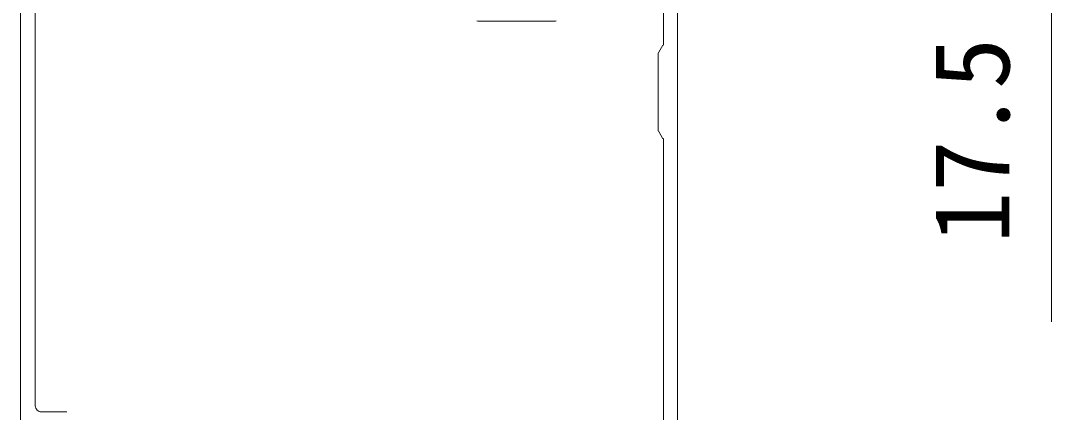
# Model space of a CAD drawing. Units: millimetres, scale not verified. Extents: x -1682 to -296, y -1188 to 1054.
# Drawn here: x -1319.2 to -1239.1, y -998.6 to -968.2 of the extents above; entities that cross this region are included whole.
import ezdxf
from ezdxf.enums import TextEntityAlignment as Align

# ---------------------------------------------------------------- set-up
doc = ezdxf.new("R2010")
doc.units = ezdxf.units.MM
doc.header["$LTSCALE"] = 4
doc.layers.add('0-4_YKK_D', color=6, linetype='Continuous', lineweight=9)
doc.layers.add('0-8_YKK_11', color=7, linetype='Continuous', lineweight=9)
doc.styles.add('ＭＳ ゴシック', font='')
doc.styles.get('ＭＳ ゴシック').set_extended_font_data('MS Gothic')

msp = doc.modelspace()

# ---------------------------------------------------------------- linework, layer by layer
at = {"layer": '0-4_YKK_D'}
msp.add_line((-1239.112, -948.164), (-1239.112, -991.555), dxfattribs=at)
at = {"layer": '0-8_YKK_11'}
for p, q in [((-1319.165, -964.187), (-1319.165, -999.175)), ((-1318.022, -965.266), (-1318.022, -998.075)), ((-1268.153, -1017.4), (-1268.153, -966.706)), ((-1269.233, -969.944), (-1269.233, -967.066)), ((-1283.732, -968.166), (-1283.657, -968.195)), ((-1283.657, -968.195), (-1283.583, -968.209)), ((-1277.699, -968.209), (-1283.583, -968.209)), ((-1277.699, -968.209), (-1277.636, -968.201)), ((-1277.636, -968.201), (-1277.567, -968.174)), ((-1269.592, -970.6), (-1269.296, -970.071)), ((-1269.275, -970.092), (-1269.246, -970.026)), ((-1269.246, -970.026), (-1269.233, -969.944)), ((-1269.65, -970.709), (-1269.656, -970.791)), ((-1269.656, -970.791), (-1269.656, -976.612)), ((-1269.614, -970.643), (-1269.65, -970.709)), ((-1269.656, -976.612), (-1269.65, -976.685)), ((-1269.65, -976.685), (-1269.614, -976.76)), ((-1269.592, -976.781), (-1269.296, -977.331)), ((-1269.246, -977.371), (-1269.275, -977.289)), ((-1269.233, -977.437), (-1269.246, -977.371)), ((-1269.233, -1024.914), (-1269.233, -977.437)), ((-1318.022, -998.075), (-1318.012, -998.174)), ((-1318.012, -998.174), (-1317.984, -998.267)), ((-1317.984, -998.267), (-1317.94, -998.35)), ((-1317.94, -998.35), (-1317.881, -998.421)), ((-1317.881, -998.421), (-1317.81, -998.48)), ((-1317.81, -998.48), (-1317.727, -998.524)), ((-1317.727, -998.524), (-1317.635, -998.552)), ((-1317.635, -998.552), (-1317.534, -998.561)), ((-1317.534, -998.561), (-1315.566, -998.561))]:
    msp.add_line(p, q, dxfattribs=at)

# ---------------------------------------------------------------- texts
at = {"layer": '0-4_YKK_D', "color": 4, "style": 'ＭＳ ゴシック'}
msp.add_text('17.5', height=5.865, rotation=90, dxfattribs=at).set_placement((-1240.612, -985.448), align=Align.BOTTOM_LEFT)

doc.saveas('drawing.dxf')
